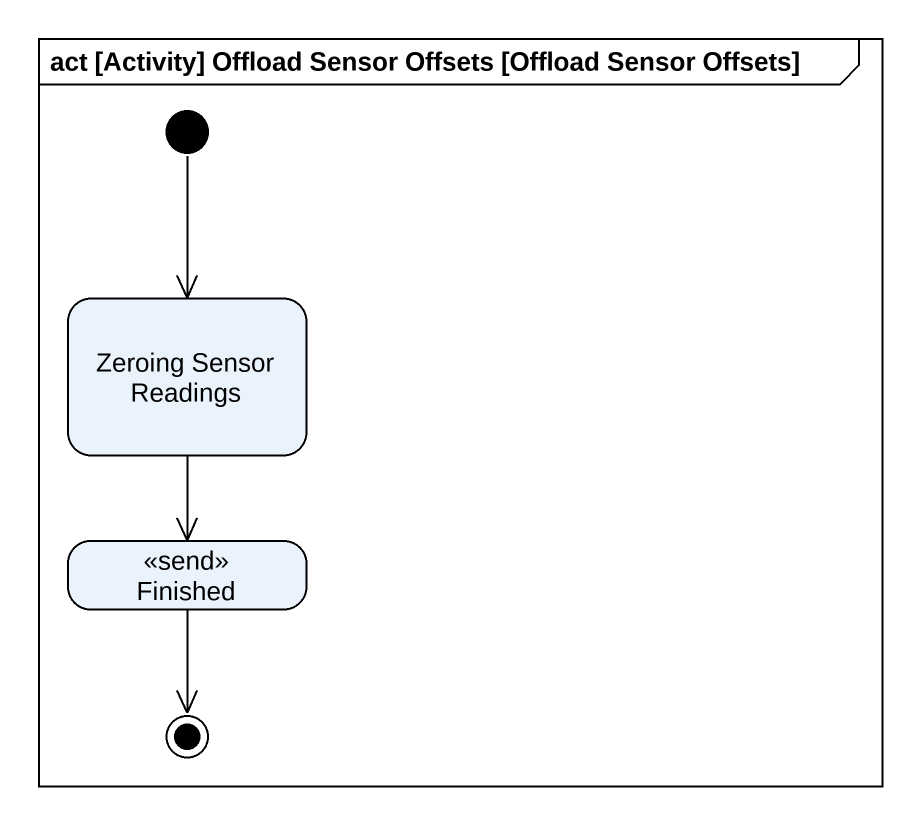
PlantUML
@startuml
mainframe act [Activity] Offload Sensor Offsets [Offload Sensor Offsets]
hide empty description
state "Zeroing Sensor Readings" as Zeroing_Sensor_Readings
state Finished <<send>>
[*] --> Zeroing_Sensor_Readings
Zeroing_Sensor_Readings --> Finished
Finished --> [*]
@enduml
